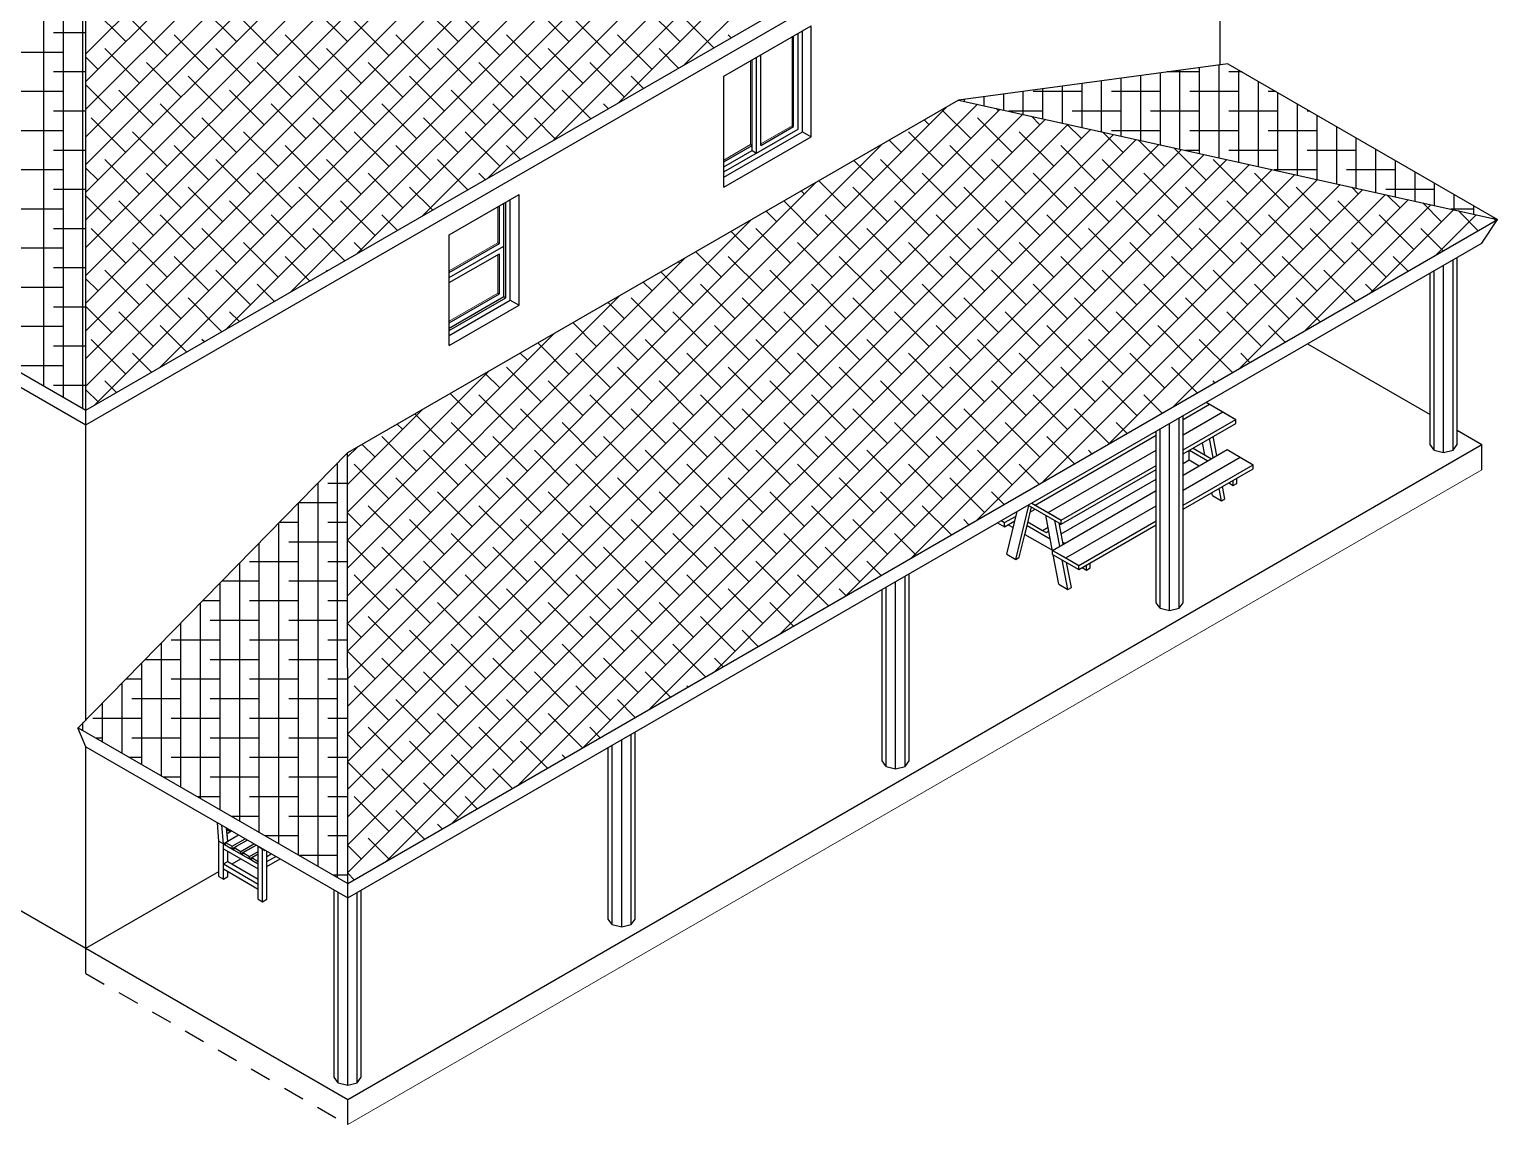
# Model space of a CAD drawing. Header units: millimetres. Extents: x 2491 to 2548.8, y 1338.3 to 1412.1.
# Drawn here: x 2539.7 to 2548.35, y 1349.72 to 1356.18 of the extents above; entities that cross this region are included whole.
import ezdxf

# ---------------------------------------------------------------- set-up
doc = ezdxf.new("R2010")
doc.units = ezdxf.units.MM
doc.linetypes.add('HIDDEN2', pattern=[0.1875, 0.125, -0.0625])
for name, color, linetype, lineweight in [('ARREDI attrezzature - furniture', 175, 'Continuous', 9), ('PROIEZIONI - projections', 145, 'Continuous', 13), ('PROIEZIONI finissime - fine lines', 251, 'Continuous', 9)]:
    doc.layers.add(name, color=color, linetype=linetype, lineweight=lineweight)
doc.layers.add('COPERTURA - roof', color=25, linetype='Continuous')

msp = doc.modelspace()

# ---------------------------------------------------------------- linework, layer by layer
at = {"layer": 'ARREDI attrezzature - furniture', "linetype": 'Continuous', "lineweight": -3}
for p, q in [((2546.4955, 1353.8764), (2546.6518, 1353.9666)), ((2546.4955, 1353.7874), (2546.7289, 1353.9221)), ((2546.6313, 1353.9785), (2546.806, 1353.8776)), ((2546.6518, 1353.9666), (2546.7289, 1353.9221)), ((2546.7289, 1353.9221), (2546.806, 1353.8776)), ((2546.4955, 1353.6983), (2546.806, 1353.8776)), ((2546.4955, 1353.6746), (2546.806, 1353.8539)), ((2546.806, 1353.8539), (2546.806, 1353.8776)), ((2545.6237, 1353.3731), (2546.3363, 1353.7845)), ((2546.6729, 1353.6524), (2546.6516, 1353.7647)), ((2546.6935, 1353.6642), (2546.6721, 1353.7766)), ((2545.7008, 1353.3285), (2546.3363, 1353.6955)), ((2546.4955, 1353.5499), (2546.7546, 1353.6995)), ((2546.4955, 1353.4609), (2546.8317, 1353.655)), ((2546.531, 1353.6387), (2546.531, 1353.6951)), ((2546.5336, 1353.6966), (2546.6415, 1353.6342)), ((2546.5541, 1353.7084), (2546.6621, 1353.6461)), ((2546.6226, 1353.6689), (2546.609, 1353.7401)), ((2546.7546, 1353.6995), (2546.8317, 1353.655)), ((2546.7546, 1353.6995), (2546.9088, 1353.6105)), ((2545.7779, 1353.284), (2546.3363, 1353.6064)), ((2545.7779, 1353.2603), (2546.3363, 1353.5827)), ((2546.4955, 1353.6182), (2546.531, 1353.6387)), ((2546.4955, 1353.3719), (2546.9088, 1353.6105)), ((2546.4955, 1353.3481), (2546.9088, 1353.5868)), ((2546.531, 1353.6387), (2546.5901, 1353.6046)), ((2546.9088, 1353.5868), (2546.9088, 1353.6105)), ((2545.777, 1353.2034), (2546.3363, 1353.5263)), ((2546.7417, 1353.4102), (2546.728, 1353.4824)), ((2546.7649, 1353.5037), (2546.7906, 1353.4888)), ((2546.7906, 1353.4888), (2546.7906, 1353.5185)), ((2546.7906, 1353.4888), (2546.8111, 1353.5007)), ((2546.8111, 1353.5007), (2546.8111, 1353.5304)), ((2545.7265, 1353.106), (2546.3363, 1353.458)), ((2546.6682, 1353.4289), (2546.665, 1353.446)), ((2546.6682, 1353.4289), (2546.7212, 1353.3983)), ((2546.7212, 1353.3983), (2546.7075, 1353.4705)), ((2546.7212, 1353.3983), (2546.7417, 1353.4102)), ((2545.4566, 1353.0837), (2545.5179, 1353.3356)), ((2545.5096, 1353.0531), (2545.5869, 1353.3706)), ((2545.5758, 1353.2523), (2545.6024, 1353.3616)), ((2545.5827, 1353.373), (2545.7779, 1353.2603)), ((2545.5954, 1353.333), (2545.6237, 1353.3493)), ((2545.6021, 1353.3606), (2545.6031, 1353.3612)), ((2545.6033, 1353.3848), (2545.6237, 1353.3731)), ((2545.6051, 1353.3838), (2545.7779, 1353.284)), ((2545.6237, 1353.3731), (2545.7008, 1353.3285)), ((2545.7265, 1353.1011), (2545.6862, 1353.3132)), ((2545.7008, 1353.3285), (2545.7779, 1353.284)), ((2545.8036, 1353.0614), (2546.3363, 1353.369)), ((2545.4028, 1353.2691), (2545.4438, 1353.2454)), ((2545.4234, 1353.281), (2545.4438, 1353.2692)), ((2545.4438, 1353.2692), (2545.5113, 1353.3082)), ((2545.4438, 1353.2454), (2545.5045, 1353.2805)), ((2545.4438, 1353.2454), (2545.4438, 1353.2692)), ((2545.4643, 1353.2573), (2545.4946, 1353.2398)), ((2545.5631, 1353.2003), (2545.5758, 1353.2523)), ((2545.5758, 1353.2523), (2545.7128, 1353.1732)), ((2545.5808, 1353.2731), (2545.6674, 1353.2232)), ((2545.6674, 1353.2232), (2545.6997, 1353.2419)), ((2545.6674, 1353.2232), (2545.6879, 1353.2113)), ((2545.7682, 1353.13), (2545.7392, 1353.2826)), ((2545.7887, 1353.1419), (2545.7648, 1353.2678)), ((2545.7669, 1353.2569), (2545.7753, 1353.2618)), ((2545.7779, 1353.2603), (2545.7779, 1353.284)), ((2545.8807, 1353.0169), (2546.3363, 1353.28)), ((2545.8807, 1352.9932), (2546.3363, 1353.2562)), ((2545.5302, 1353.065), (2545.5631, 1353.2003)), ((2545.5631, 1353.2003), (2545.7255, 1353.1066)), ((2545.6879, 1353.2113), (2545.7038, 1353.2205)), ((2545.7863, 1353.1545), (2545.7985, 1353.1475)), ((2545.4566, 1353.0837), (2545.5096, 1353.0531)), ((2545.5096, 1353.0531), (2545.5302, 1353.065)), ((2545.7265, 1353.0822), (2545.7265, 1353.106)), ((2545.7265, 1353.106), (2545.8807, 1353.0169)), ((2545.7265, 1353.106), (2545.8036, 1353.0614)), ((2545.7265, 1353.0822), (2545.8807, 1352.9932)), ((2545.7635, 1352.9065), (2545.7305, 1353.0799)), ((2545.8165, 1352.8759), (2545.7835, 1353.0493)), ((2545.8036, 1353.0614), (2545.8807, 1353.0169)), ((2545.837, 1352.8878), (2545.8091, 1353.0345)), ((2545.8807, 1352.9932), (2545.8807, 1353.0169)), ((2545.9013, 1353.005), (2545.927, 1352.9902)), ((2545.927, 1352.9902), (2545.927, 1353.0199)), ((2545.927, 1352.9902), (2545.9475, 1353.0021)), ((2545.9475, 1353.0021), (2545.9475, 1353.0318)), ((2545.7635, 1352.9065), (2545.8165, 1352.8759)), ((2545.8165, 1352.8759), (2545.837, 1352.8878)), ((2540.8153, 1351.3921), (2540.8063, 1351.501)), ((2540.841, 1351.3772), (2540.832, 1351.4861)), ((2540.841, 1351.3772), (2540.832, 1351.4861)), ((2540.8538, 1351.3847), (2540.9308, 1351.4291)), ((2540.8667, 1351.3921), (2540.8603, 1351.4698)), ((2540.8667, 1351.3921), (2540.8603, 1351.4698)), ((2540.8617, 1351.453), (2540.8686, 1351.457)), ((2540.8628, 1351.4388), (2540.8884, 1351.4536)), ((2540.8667, 1351.3921), (2540.8628, 1351.4388)), ((2540.8667, 1351.3921), (2540.9308, 1351.4291)), ((2540.8686, 1351.457), (2540.8679, 1351.4654)), ((2540.8686, 1351.457), (2540.8755, 1351.461)), ((2540.8686, 1351.457), (2540.8815, 1351.4496)), ((2540.8815, 1351.4496), (2540.8808, 1351.458)), ((2540.8815, 1351.4496), (2540.8884, 1351.4536)), ((2540.8924, 1351.3624), (2540.9694, 1351.4068)), ((2540.8153, 1351.1843), (2540.8153, 1351.3921)), ((2540.8153, 1351.3921), (2540.841, 1351.3772)), ((2540.841, 1351.3772), (2540.8667, 1351.3921)), ((2540.841, 1351.2585), (2540.841, 1351.3772)), ((2540.841, 1351.3772), (2540.9053, 1351.3401)), ((2540.841, 1351.3476), (2541.0466, 1351.2288)), ((2540.8538, 1351.3698), (2540.8538, 1351.3847)), ((2540.8538, 1351.3847), (2540.8924, 1351.3624)), ((2540.8538, 1351.3698), (2540.8924, 1351.3476)), ((2540.8667, 1351.2734), (2540.8667, 1351.3327)), ((2540.8924, 1351.3476), (2540.8924, 1351.3624)), ((2540.8924, 1351.3476), (2540.9181, 1351.3624)), ((2540.9053, 1351.355), (2540.9822, 1351.3994)), ((2540.9053, 1351.3401), (2540.9053, 1351.355)), ((2540.9053, 1351.355), (2540.9438, 1351.3327)), ((2540.9053, 1351.3401), (2540.9438, 1351.3179)), ((2540.9053, 1351.3401), (2540.9567, 1351.3105)), ((2540.9181, 1351.3624), (2540.9822, 1351.3994)), ((2540.9438, 1351.3327), (2541.0208, 1351.3771)), ((2540.9438, 1351.3179), (2541.0336, 1351.3697)), ((2540.9438, 1351.3179), (2540.9438, 1351.3327)), ((2540.9567, 1351.3253), (2541.0336, 1351.3697)), ((2540.9567, 1351.3105), (2540.9567, 1351.3253)), ((2540.9567, 1351.3253), (2540.9952, 1351.303)), ((2540.9952, 1351.303), (2541.0466, 1351.3327)), ((2541.0466, 1351.2734), (2541.0466, 1351.3622)), ((2541.0492, 1351.3607), (2541.0852, 1351.3375)), ((2541.0492, 1351.3607), (2541.0723, 1351.3458)), ((2541.0723, 1351.0359), (2541.0723, 1351.3458)), ((2541.0723, 1351.3458), (2541.0852, 1351.3375)), ((2541.0852, 1351.3375), (2541.0852, 1351.34)), ((2541.0852, 1351.3375), (2541.0873, 1351.3387)), ((2541.098, 1351.2734), (2541.098, 1351.3325)), ((2540.841, 1351.2585), (2540.8667, 1351.2734)), ((2540.841, 1351.1695), (2540.841, 1351.2585)), ((2540.841, 1351.2585), (2541.0466, 1351.1398)), ((2540.8667, 1351.2734), (2541.0466, 1351.1695)), ((2540.8924, 1351.2585), (2540.9438, 1351.2882)), ((2540.9567, 1351.3105), (2540.9952, 1351.2882)), ((2540.9567, 1351.3105), (2541.0081, 1351.2808)), ((2540.9952, 1351.2882), (2541.0466, 1351.3179)), ((2540.9952, 1351.2882), (2540.9952, 1351.303)), ((2541.0081, 1351.2956), (2541.0466, 1351.3179)), ((2541.0081, 1351.2808), (2541.0081, 1351.2956)), ((2541.0081, 1351.2956), (2541.0466, 1351.2734)), ((2541.0081, 1351.2808), (2541.0466, 1351.2585)), ((2541.0466, 1351.2585), (2541.0466, 1351.2734)), ((2541.0466, 1351.2288), (2541.0466, 1351.2585)), ((2541.098, 1351.303), (2541.1236, 1351.3178)), ((2541.098, 1351.2734), (2541.1493, 1351.3029)), ((2541.098, 1351.2437), (2541.175, 1351.2881)), ((2541.098, 1351.0508), (2541.098, 1351.2734)), ((2540.8153, 1351.1843), (2540.841, 1351.1695)), ((2540.841, 1351.2288), (2541.0466, 1351.1101)), ((2540.841, 1351.1695), (2540.8667, 1351.1843)), ((2540.8667, 1351.1843), (2540.8667, 1351.214)), ((2541.0466, 1351.1398), (2541.0466, 1351.2288)), ((2541.0466, 1351.1101), (2541.0466, 1351.1398)), ((2541.0466, 1351.0508), (2541.0466, 1351.1101)), ((2541.0466, 1351.0508), (2541.0723, 1351.0359)), ((2541.0723, 1351.0359), (2541.098, 1351.0508))]:
    msp.add_line(p, q, dxfattribs=at)
at = {"layer": 'COPERTURA - roof'}
for p, q in [((2540.0314, 1356.0318), (2543.08, 1359.0805)), ((2540.0314, 1355.8686), (2543.2114, 1359.0487)), ((2540.0314, 1355.7054), (2543.3429, 1359.0169)), ((2540.0314, 1355.5422), (2543.4743, 1358.9851)), ((2540.0314, 1355.379), (2543.6057, 1358.9534)), ((2540.0314, 1355.2158), (2543.7371, 1358.9216)), ((2540.0314, 1355.0526), (2543.8686, 1358.8898)), ((2540.0314, 1354.8894), (2544, 1358.858)), ((2540.0314, 1354.7262), (2544.1314, 1358.8262)), ((2540.0314, 1354.5629), (2544.2628, 1358.7944)), ((2540.0314, 1354.3997), (2544.3943, 1358.7626)), ((2540.0314, 1354.2365), (2544.5257, 1358.7309)), ((2540.0314, 1354.0733), (2544.6571, 1358.6991)), ((2540.0808, 1353.9595), (2544.7885, 1358.6673)), ((2540.4669, 1354.1824), (2544.92, 1358.6355)), ((2540.8531, 1354.4054), (2545.0514, 1358.6037)), ((2541.2392, 1354.6283), (2545.1828, 1358.5719)), ((2541.6254, 1354.8513), (2545.3142, 1358.5401)), ((2542.0116, 1355.0742), (2545.4457, 1358.5083)), ((2542.3977, 1355.2972), (2545.5771, 1358.4766)), ((2542.7839, 1355.5201), (2545.7085, 1358.4448)), ((2543.17, 1355.7431), (2545.8399, 1358.413)), ((2543.5562, 1355.966), (2545.9714, 1358.3812)), ((2539.8987, 1354.0076), (2539.8987, 1357.8153)), ((2540.0141, 1353.9409), (2540.0141, 1357.8409)), ((2539.7833, 1354.0742), (2539.7833, 1357.7898)), ((2540.2658, 1356.1031), (2540.0618, 1356.3071)), ((2540.9187, 1356.1031), (2540.7147, 1356.3071)), ((2541.5715, 1356.1031), (2541.3675, 1356.3071)), ((2542.2244, 1356.1031), (2542.0204, 1356.3071)), ((2542.8772, 1356.1031), (2542.6732, 1356.3071)), ((2543.5301, 1356.1031), (2543.326, 1356.3071)), ((2540.5106, 1356.0215), (2540.3066, 1356.2255)), ((2541.1635, 1356.0215), (2540.9595, 1356.2255)), ((2541.8163, 1356.0215), (2541.6123, 1356.2255)), ((2542.4692, 1356.0215), (2542.2652, 1356.2255)), ((2543.122, 1356.0215), (2542.918, 1356.2255)), ((2543.73, 1356.0664), (2543.5709, 1356.2255)), ((2540.0314, 1356.1551), (2539.841, 1356.1551)), ((2540.7555, 1355.9399), (2540.5515, 1356.1439)), ((2541.4083, 1355.9399), (2541.2043, 1356.1439)), ((2542.0612, 1355.9399), (2541.8571, 1356.1439)), ((2542.714, 1355.9399), (2542.51, 1356.1439)), ((2543.3668, 1355.9399), (2543.1628, 1356.1439)), ((2543.8335, 1356.1261), (2543.8157, 1356.1439)), ((2539.8987, 1356.0397), (2539.6102, 1356.0397)), ((2540.1026, 1355.9399), (2540.0314, 1356.0111)), ((2540.3474, 1355.8583), (2540.1434, 1356.0623)), ((2541.0003, 1355.8583), (2540.7963, 1356.0623)), ((2541.6531, 1355.8583), (2541.4491, 1356.0623)), ((2542.306, 1355.8583), (2542.102, 1356.0623)), ((2542.9588, 1355.8583), (2542.7548, 1356.0623)), ((2543.5231, 1355.9469), (2543.4077, 1356.0623)), ((2540.0314, 1355.9243), (2539.841, 1355.9243)), ((2540.5923, 1355.7767), (2540.3882, 1355.9807)), ((2541.2451, 1355.7767), (2541.0411, 1355.9807)), ((2541.8979, 1355.7767), (2541.6939, 1355.9807)), ((2542.5508, 1355.7767), (2542.3468, 1355.9807)), ((2543.2036, 1355.7767), (2542.9996, 1355.9807)), ((2546.3615, 1355.4955), (2546.3615, 1355.9189)), ((2546.5923, 1355.9243), (2546.4014, 1355.9243)), ((2546.4769, 1355.47), (2546.4769, 1355.9344)), ((2546.5923, 1355.4444), (2546.5923, 1355.9499)), ((2546.7077, 1355.4188), (2546.7077, 1355.9654)), ((2546.8432, 1355.9243), (2546.7655, 1355.9243)), ((2546.8232, 1355.3932), (2546.8232, 1355.9358)), ((2540.1842, 1355.6951), (2540.0314, 1355.8479)), ((2540.429, 1355.6135), (2540.225, 1355.8175)), ((2540.8371, 1355.6951), (2540.6331, 1355.8991)), ((2541.0819, 1355.6135), (2540.8779, 1355.8175)), ((2541.4899, 1355.6951), (2541.2859, 1355.8991)), ((2541.7347, 1355.6135), (2541.5307, 1355.8175)), ((2542.1428, 1355.6951), (2541.9387, 1355.8991)), ((2542.3876, 1355.6135), (2542.1836, 1355.8175)), ((2542.7956, 1355.6951), (2542.5916, 1355.8991)), ((2543.0057, 1355.6482), (2542.8364, 1355.8175)), ((2543.3161, 1355.8274), (2543.2444, 1355.8991)), ((2545.6691, 1355.649), (2545.6691, 1355.8258)), ((2545.7845, 1355.6234), (2545.7845, 1355.8413)), ((2545.8999, 1355.5979), (2545.8999, 1355.8568)), ((2546.0153, 1355.5723), (2546.0153, 1355.8723)), ((2546.1307, 1355.5467), (2546.1307, 1355.8879)), ((2546.2461, 1355.5211), (2546.2461, 1355.9034)), ((2546.9386, 1355.3677), (2546.9386, 1355.8692)), ((2539.8987, 1355.8088), (2539.6102, 1355.8088)), ((2540.6739, 1355.5319), (2540.4698, 1355.7359)), ((2541.3267, 1355.5319), (2541.1227, 1355.7359)), ((2541.5735, 1352.0248), (2545.2832, 1355.7345)), ((2541.9796, 1355.5319), (2541.7755, 1355.7359)), ((2542.6324, 1355.5319), (2542.4284, 1355.7359)), ((2543.1092, 1355.7079), (2543.0812, 1355.7359)), ((2545.2074, 1355.7513), (2545.2074, 1355.7637)), ((2545.3229, 1355.7257), (2545.3229, 1355.7792)), ((2545.4383, 1355.7002), (2545.4383, 1355.7948)), ((2545.5537, 1355.6746), (2545.5537, 1355.8103)), ((2545.8999, 1355.8088), (2545.6114, 1355.8088)), ((2546.3615, 1355.8088), (2546.073, 1355.8088)), ((2546.8232, 1355.8088), (2546.5346, 1355.8088)), ((2547.0431, 1355.8088), (2546.9963, 1355.8088)), ((2547.054, 1355.3421), (2547.054, 1355.8025)), ((2547.1694, 1355.3165), (2547.1694, 1355.7359)), ((2540.0314, 1355.6934), (2539.841, 1355.6934)), ((2540.2658, 1355.4503), (2540.0618, 1355.6543)), ((2540.9187, 1355.4503), (2540.7147, 1355.6543)), ((2541.5715, 1355.4503), (2541.3675, 1355.6543)), ((2541.5735, 1352.188), (2545.1062, 1355.7207)), ((2541.5735, 1351.8616), (2545.4168, 1355.7049)), ((2541.5735, 1351.6984), (2545.5504, 1355.6753)), ((2541.5735, 1351.5352), (2545.684, 1355.6457)), ((2542.2244, 1355.4503), (2542.0204, 1355.6543)), ((2542.7988, 1355.5287), (2542.6732, 1355.6543)), ((2545.2438, 1355.5319), (2545.0737, 1355.7019)), ((2545.4886, 1355.4503), (2545.2846, 1355.6543)), ((2545.407, 1355.6951), (2545.3916, 1355.7105)), ((2545.6691, 1355.6934), (2545.4686, 1355.6934)), ((2545.6518, 1355.6135), (2545.6012, 1355.664)), ((2546.1307, 1355.6934), (2545.8422, 1355.6934)), ((2546.5923, 1355.6934), (2546.3038, 1355.6934)), ((2547.054, 1355.6934), (2546.7655, 1355.6934)), ((2547.2429, 1355.6934), (2547.2271, 1355.6934)), ((2547.2848, 1355.2909), (2547.2848, 1355.6693)), ((2539.8987, 1355.578), (2539.6102, 1355.578)), ((2540.5106, 1355.3687), (2540.3066, 1355.5727)), ((2541.1635, 1355.3687), (2540.9595, 1355.5727)), ((2541.5735, 1351.372), (2545.8176, 1355.6161)), ((2541.5735, 1351.2088), (2545.9512, 1355.5865)), ((2541.8163, 1355.3687), (2541.6123, 1355.5727)), ((2542.4692, 1355.3687), (2542.2652, 1355.5727)), ((2545.0806, 1355.3687), (2544.8766, 1355.5727)), ((2544.999, 1355.6135), (2544.9702, 1355.6422)), ((2545.7334, 1355.3687), (2545.5294, 1355.5727)), ((2545.8966, 1355.5319), (2545.8109, 1355.6176)), ((2546.1414, 1355.4503), (2546.0206, 1355.5711)), ((2546.3615, 1355.578), (2546.073, 1355.578)), ((2546.8232, 1355.578), (2546.5346, 1355.578)), ((2547.2848, 1355.578), (2546.9963, 1355.578)), ((2547.4002, 1355.2654), (2547.4002, 1355.6027)), ((2540.7555, 1355.287), (2540.5515, 1355.4911)), ((2541.4083, 1355.287), (2541.2043, 1355.4911)), ((2541.5735, 1352.3512), (2544.7201, 1355.4978)), ((2541.805, 1351.277), (2546.0848, 1355.5569)), ((2542.0612, 1355.287), (2541.8571, 1355.4911)), ((2542.1912, 1351.5), (2546.2184, 1355.5273)), ((2542.5918, 1355.4092), (2542.51, 1355.4911)), ((2542.5774, 1351.723), (2546.352, 1355.4976)), ((2544.8358, 1355.4503), (2544.7633, 1355.5227)), ((2545.3254, 1355.287), (2545.1214, 1355.4911)), ((2545.9782, 1355.287), (2545.7742, 1355.4911)), ((2546.3863, 1355.3687), (2546.2303, 1355.5246)), ((2546.6311, 1355.287), (2546.44, 1355.4782)), ((2547.5156, 1355.2398), (2547.5156, 1355.536)), ((2540.0314, 1355.4626), (2539.841, 1355.4626)), ((2540.3474, 1355.2054), (2540.1434, 1355.4095)), ((2541.0003, 1355.2054), (2540.7963, 1355.4095)), ((2541.6531, 1355.2054), (2541.4491, 1355.4095)), ((2542.2814, 1355.23), (2542.102, 1355.4095)), ((2542.9636, 1351.946), (2546.4856, 1355.468)), ((2543.3499, 1352.1691), (2546.6193, 1355.4384)), ((2543.7361, 1352.3921), (2546.7529, 1355.4088)), ((2544.6725, 1355.287), (2544.5563, 1355.4033)), ((2544.9174, 1355.2054), (2544.7133, 1355.4095)), ((2545.5702, 1355.2054), (2545.3662, 1355.4095)), ((2546.223, 1355.2054), (2546.019, 1355.4095)), ((2546.5923, 1355.4626), (2546.5101, 1355.4626)), ((2546.8759, 1355.2054), (2546.6719, 1355.4095)), ((2547.054, 1355.4626), (2546.7655, 1355.4626)), ((2547.5156, 1355.4626), (2547.2271, 1355.4626)), ((2547.631, 1355.2142), (2547.631, 1355.4694)), ((2547.7464, 1355.1886), (2547.7464, 1355.4028)), ((2539.8987, 1355.3472), (2539.6102, 1355.3472)), ((2540.1026, 1355.287), (2540.0314, 1355.3583)), ((2540.5923, 1355.1238), (2540.3882, 1355.3278)), ((2541.2451, 1355.1238), (2541.0411, 1355.3278)), ((2541.8979, 1355.1238), (2541.6939, 1355.3278)), ((2542.3849, 1355.2898), (2542.3468, 1355.3278)), ((2544.1223, 1352.6151), (2546.8865, 1355.3792)), ((2544.5085, 1352.8381), (2547.0201, 1355.3496)), ((2544.8948, 1353.0611), (2547.1537, 1355.32)), ((2545.1622, 1355.1238), (2544.9582, 1355.3278)), ((2545.815, 1355.1238), (2545.611, 1355.3278)), ((2546.4679, 1355.1238), (2546.2639, 1355.3278)), ((2547.1207, 1355.1238), (2546.9167, 1355.3278)), ((2547.2848, 1355.3472), (2547.0309, 1355.3472)), ((2547.7464, 1355.3472), (2547.4579, 1355.3472)), ((2547.8618, 1355.1631), (2547.8618, 1355.3361)), ((2540.0314, 1355.2318), (2539.841, 1355.2318)), ((2540.8371, 1355.0422), (2540.6331, 1355.2462)), ((2541.4899, 1355.0422), (2541.2859, 1355.2462)), ((2541.5735, 1352.5144), (2544.3339, 1355.2749)), ((2542.0744, 1355.1105), (2541.9387, 1355.2462)), ((2544.2645, 1355.2054), (2544.2459, 1355.224)), ((2544.5093, 1355.1238), (2544.3494, 1355.2838)), ((2544.7541, 1355.0422), (2544.5501, 1355.2462)), ((2545.407, 1355.0422), (2545.203, 1355.2462)), ((2545.281, 1353.2841), (2547.2873, 1355.2904)), ((2545.6672, 1353.5071), (2547.4209, 1355.2608)), ((2546.0598, 1355.0422), (2545.8558, 1355.2462)), ((2546.0534, 1353.7301), (2547.5545, 1355.2312)), ((2546.7127, 1355.0422), (2546.5087, 1355.2462)), ((2547.3655, 1355.0422), (2547.1615, 1355.2462)), ((2547.2839, 1355.287), (2547.2787, 1355.2923)), ((2547.5287, 1355.2054), (2547.4884, 1355.2458)), ((2547.9772, 1355.2318), (2547.6887, 1355.2318)), ((2547.9772, 1355.1375), (2547.9772, 1355.2695)), ((2540.1842, 1355.0422), (2540.0314, 1355.1951)), ((2540.429, 1354.9606), (2540.225, 1355.1646)), ((2541.0819, 1354.9606), (2540.8779, 1355.1646)), ((2541.7347, 1354.9606), (2541.5307, 1355.1646)), ((2544.3461, 1354.9606), (2544.1424, 1355.1643)), ((2544.999, 1354.9606), (2544.7949, 1355.1646)), ((2545.6518, 1354.9606), (2545.4478, 1355.1646)), ((2546.3047, 1354.9606), (2546.1006, 1355.1646)), ((2546.4397, 1353.9531), (2547.6881, 1355.2016)), ((2546.9575, 1354.9606), (2546.7535, 1355.1646)), ((2546.8259, 1354.1762), (2547.8217, 1355.172)), ((2547.2121, 1354.3992), (2547.9553, 1355.1423)), ((2547.6103, 1354.9606), (2547.4063, 1355.1646)), ((2547.7736, 1355.1238), (2547.698, 1355.1994)), ((2548.0184, 1355.0422), (2547.9077, 1355.1529)), ((2548.0926, 1355.1119), (2548.0926, 1355.2029)), ((2548.208, 1355.0863), (2548.208, 1355.1362)), ((2539.8987, 1355.1164), (2539.6102, 1355.1164)), ((2540.6739, 1354.879), (2540.4698, 1355.083)), ((2541.3267, 1354.879), (2541.1227, 1355.083)), ((2541.5735, 1352.6776), (2543.9478, 1355.0519)), ((2541.8675, 1354.9911), (2541.7755, 1355.083)), ((2544.1013, 1355.0422), (2544.039, 1355.1046)), ((2544.5909, 1354.879), (2544.3869, 1355.083)), ((2545.2438, 1354.879), (2545.0398, 1355.083)), ((2545.8966, 1354.879), (2545.6926, 1355.083)), ((2546.5495, 1354.879), (2546.3455, 1355.083)), ((2547.2023, 1354.879), (2546.9983, 1355.083)), ((2547.5983, 1354.6222), (2548.0889, 1355.1127)), ((2547.8552, 1354.879), (2547.6511, 1355.083)), ((2547.9845, 1354.8452), (2548.2225, 1355.0831)), ((2548.208, 1355.1164), (2548.0724, 1355.1164)), ((2548.2344, 1354.9894), (2548.1174, 1355.1064)), ((2548.3235, 1355.0608), (2548.3235, 1355.0696)), ((2548.3378, 1355.0492), (2548.3271, 1355.06)), ((2540.0314, 1355.001), (2539.841, 1355.001)), ((2540.2658, 1354.7974), (2540.0618, 1355.0014)), ((2540.9187, 1354.7974), (2540.7147, 1355.0014)), ((2541.5571, 1354.8118), (2541.3675, 1355.0014)), ((2543.9381, 1354.879), (2543.832, 1354.9851)), ((2544.1829, 1354.7974), (2543.9789, 1355.0014)), ((2544.8358, 1354.7974), (2544.6317, 1355.0014)), ((2545.4886, 1354.7974), (2545.2846, 1355.0014)), ((2546.1414, 1354.7974), (2545.9374, 1355.0014)), ((2546.7943, 1354.7974), (2546.5903, 1355.0014)), ((2547.4471, 1354.7974), (2547.2431, 1355.0014)), ((2548.0274, 1354.87), (2547.896, 1355.0014)), ((2539.8987, 1354.8856), (2539.6102, 1354.8856)), ((2540.5106, 1354.7158), (2540.3066, 1354.9198)), ((2541.1635, 1354.7158), (2540.9595, 1354.9198)), ((2541.6606, 1354.8716), (2541.6123, 1354.9198)), ((2544.4277, 1354.7158), (2544.2237, 1354.9198)), ((2545.0806, 1354.7158), (2544.8766, 1354.9198)), ((2545.7334, 1354.7158), (2545.5294, 1354.9198)), ((2546.3863, 1354.7158), (2546.1822, 1354.9198)), ((2547.0391, 1354.7158), (2546.8351, 1354.9198)), ((2547.692, 1354.7158), (2547.4879, 1354.9198)), ((2540.7555, 1354.6342), (2540.5515, 1354.8382)), ((2541.3501, 1354.6924), (2541.2043, 1354.8382)), ((2541.5735, 1352.8408), (2543.5617, 1354.829)), ((2543.5301, 1354.7974), (2543.5216, 1354.8059)), ((2543.7749, 1354.7158), (2543.6251, 1354.8656)), ((2544.0197, 1354.6342), (2543.8157, 1354.8382)), ((2544.6725, 1354.6342), (2544.4685, 1354.8382)), ((2545.3254, 1354.6342), (2545.1214, 1354.8382)), ((2545.9782, 1354.6342), (2545.7742, 1354.8382)), ((2546.6311, 1354.6342), (2546.4271, 1354.8382)), ((2547.2839, 1354.6342), (2547.0799, 1354.8382)), ((2547.8205, 1354.7505), (2547.7328, 1354.8382)), ((2540.0314, 1354.7702), (2539.841, 1354.7702)), ((2540.1026, 1354.6342), (2540.0314, 1354.7055)), ((2540.3474, 1354.5526), (2540.1434, 1354.7566)), ((2541.0003, 1354.5526), (2540.7963, 1354.7566)), ((2541.4536, 1354.7521), (2541.4491, 1354.7566)), ((2543.6117, 1354.5526), (2543.4181, 1354.7461)), ((2544.2645, 1354.5526), (2544.0605, 1354.7566)), ((2544.9174, 1354.5526), (2544.7133, 1354.7566)), ((2545.5702, 1354.5526), (2545.3662, 1354.7566)), ((2546.223, 1354.5526), (2546.019, 1354.7566)), ((2546.8759, 1354.5526), (2546.6719, 1354.7566)), ((2547.5101, 1354.5712), (2547.3247, 1354.7566)), ((2539.8987, 1354.6548), (2539.6102, 1354.6548)), ((2540.5923, 1354.471), (2540.3882, 1354.675)), ((2541.1432, 1354.5729), (2541.0411, 1354.675)), ((2543.3668, 1354.6342), (2543.3146, 1354.6864)), ((2543.8565, 1354.471), (2543.6525, 1354.675)), ((2544.5093, 1354.471), (2544.3053, 1354.675)), ((2545.1622, 1354.471), (2544.9582, 1354.675)), ((2545.815, 1354.471), (2545.611, 1354.675)), ((2546.4679, 1354.471), (2546.2639, 1354.675)), ((2547.1207, 1354.471), (2546.9167, 1354.675)), ((2547.6136, 1354.631), (2547.5695, 1354.675)), ((2540.0314, 1354.5394), (2539.841, 1354.5394)), ((2540.1842, 1354.3894), (2540.0314, 1354.5422)), ((2540.8328, 1354.3937), (2540.6331, 1354.5934)), ((2541.5735, 1353.004), (2543.1755, 1354.6061)), ((2543.2036, 1354.471), (2543.1077, 1354.5669)), ((2543.4485, 1354.3894), (2543.2444, 1354.5934)), ((2544.1013, 1354.3894), (2543.8973, 1354.5934)), ((2544.7541, 1354.3894), (2544.5501, 1354.5934)), ((2545.407, 1354.3894), (2545.203, 1354.5934)), ((2546.0598, 1354.3894), (2545.8558, 1354.5934)), ((2546.7127, 1354.3894), (2546.5087, 1354.5934)), ((2547.3032, 1354.4517), (2547.1615, 1354.5934)), ((2540.429, 1354.3078), (2540.225, 1354.5118)), ((2540.9363, 1354.4534), (2540.8779, 1354.5118)), ((2543.0404, 1354.3078), (2542.9008, 1354.4475)), ((2543.6933, 1354.3078), (2543.4893, 1354.5118)), ((2544.3461, 1354.3078), (2544.1421, 1354.5118)), ((2544.999, 1354.3078), (2544.7949, 1354.5118)), ((2545.6518, 1354.3078), (2545.4478, 1354.5118)), ((2546.3047, 1354.3078), (2546.1006, 1354.5118)), ((2546.9575, 1354.3078), (2546.7535, 1354.5118)), ((2547.4066, 1354.5115), (2547.4063, 1354.5118)), ((2539.8987, 1354.424), (2539.6102, 1354.424)), ((2540.2658, 1354.1446), (2540.0618, 1354.3486)), ((2540.6258, 1354.2742), (2540.4698, 1354.4302)), ((2540.7293, 1354.3339), (2540.7147, 1354.3486)), ((2541.5735, 1353.1672), (2542.7894, 1354.3831)), ((2543.2852, 1354.2262), (2543.0812, 1354.4302)), ((2543.5301, 1354.1446), (2543.326, 1354.3486)), ((2543.9381, 1354.2262), (2543.7341, 1354.4302)), ((2544.1829, 1354.1446), (2543.9789, 1354.3486)), ((2544.5909, 1354.2262), (2544.3869, 1354.4302)), ((2544.8358, 1354.1446), (2544.6317, 1354.3486)), ((2545.2438, 1354.2262), (2545.0398, 1354.4302)), ((2545.4886, 1354.1446), (2545.2846, 1354.3486)), ((2545.8966, 1354.2262), (2545.6926, 1354.4302)), ((2546.1414, 1354.1446), (2545.9374, 1354.3486)), ((2546.5495, 1354.2262), (2546.3455, 1354.4302)), ((2546.7858, 1354.153), (2546.5903, 1354.3486)), ((2547.0962, 1354.3323), (2546.9983, 1354.4302)), ((2540.0314, 1354.3085), (2539.841, 1354.3085)), ((2540.4189, 1354.1547), (2540.3066, 1354.267)), ((2542.6324, 1354.2262), (2542.5903, 1354.2682)), ((2542.8772, 1354.1446), (2542.6938, 1354.328)), ((2543.122, 1354.063), (2542.918, 1354.267)), ((2543.7749, 1354.063), (2543.5709, 1354.267)), ((2544.4277, 1354.063), (2544.2237, 1354.267)), ((2545.0806, 1354.063), (2544.8766, 1354.267)), ((2545.7334, 1354.063), (2545.5294, 1354.267)), ((2546.3863, 1354.063), (2546.1822, 1354.267)), ((2546.8893, 1354.2128), (2546.8351, 1354.267)), ((2539.8987, 1354.1931), (2539.6102, 1354.1931)), ((2542.714, 1353.9814), (2542.51, 1354.1854)), ((2543.3668, 1353.9814), (2543.1628, 1354.1854)), ((2544.0197, 1353.9814), (2543.8157, 1354.1854)), ((2544.6725, 1353.9814), (2544.4685, 1354.1854)), ((2545.3254, 1353.9814), (2545.1214, 1354.1854)), ((2545.9782, 1353.9814), (2545.7742, 1354.1854)), ((2546.5789, 1354.0335), (2546.4271, 1354.1854)), ((2540.212, 1354.0352), (2540.1434, 1354.1038)), ((2541.5734, 1353.3304), (2542.4032, 1354.1602)), ((2542.4692, 1354.063), (2542.3834, 1354.1488)), ((2542.9588, 1353.8997), (2542.7548, 1354.1038)), ((2543.6117, 1353.8997), (2543.4077, 1354.1038)), ((2544.2645, 1353.8997), (2544.0605, 1354.1038)), ((2544.9174, 1353.8997), (2544.7133, 1354.1038)), ((2545.5702, 1353.8997), (2545.3662, 1354.1038)), ((2546.223, 1353.8997), (2546.019, 1354.1038)), ((2546.6824, 1354.0933), (2546.6719, 1354.1038)), ((2540.0314, 1354.0777), (2539.841, 1354.0777)), ((2540.1026, 1353.9814), (2540.0314, 1354.0526)), ((2542.306, 1353.8997), (2542.1764, 1354.0293)), ((2542.5508, 1353.8181), (2542.3468, 1354.0222)), ((2543.2036, 1353.8181), (2542.9996, 1354.0222)), ((2543.8565, 1353.8181), (2543.6525, 1354.0222)), ((2544.5093, 1353.8181), (2544.3053, 1354.0222)), ((2545.1622, 1353.8181), (2544.9582, 1354.0222)), ((2545.815, 1353.8181), (2545.611, 1354.0222)), ((2546.372, 1353.9141), (2546.2639, 1354.0222)), ((2541.5734, 1353.4936), (2542.0171, 1353.9373)), ((2542.7956, 1353.7365), (2542.5916, 1353.9406)), ((2543.4485, 1353.7365), (2543.2444, 1353.9406)), ((2544.1013, 1353.7365), (2543.8973, 1353.9406)), ((2544.7541, 1353.7365), (2544.5501, 1353.9406)), ((2545.407, 1353.7365), (2545.203, 1353.9406)), ((2546.0598, 1353.7365), (2545.8558, 1353.9406)), ((2541.8979, 1353.8181), (2541.866, 1353.8501)), ((2542.1428, 1353.7365), (2541.9695, 1353.9098)), ((2542.3876, 1353.6549), (2542.1836, 1353.8589)), ((2543.0404, 1353.6549), (2542.8364, 1353.8589)), ((2543.6933, 1353.6549), (2543.4893, 1353.8589)), ((2544.3461, 1353.6549), (2544.1421, 1353.8589)), ((2544.999, 1353.6549), (2544.7949, 1353.8589)), ((2545.6518, 1353.6549), (2545.4478, 1353.8589)), ((2546.165, 1353.7946), (2546.1006, 1353.8589)), ((2541.9796, 1353.5733), (2541.7755, 1353.7773)), ((2542.6324, 1353.5733), (2542.4284, 1353.7773)), ((2543.2852, 1353.5733), (2543.0812, 1353.7773)), ((2543.9381, 1353.5733), (2543.7341, 1353.7773)), ((2544.5909, 1353.5733), (2544.3869, 1353.7773)), ((2545.2438, 1353.5733), (2545.0398, 1353.7773)), ((2545.8546, 1353.6153), (2545.6926, 1353.7773)), ((2541.5734, 1353.6568), (2541.631, 1353.7144)), ((2541.7347, 1353.6549), (2541.6591, 1353.7306)), ((2542.2244, 1353.4917), (2542.0204, 1353.6957)), ((2542.8772, 1353.4917), (2542.6732, 1353.6957)), ((2543.5301, 1353.4917), (2543.326, 1353.6957)), ((2544.1829, 1353.4917), (2543.9789, 1353.6957)), ((2544.8358, 1353.4917), (2544.6317, 1353.6957)), ((2545.4886, 1353.4917), (2545.2846, 1353.6957)), ((2545.9581, 1353.6751), (2545.9374, 1353.6957)), ((2541.5144, 1353.6161), (2541.5097, 1353.6161)), ((2541.5144, 1351.1775), (2541.5144, 1353.6209)), ((2541.8163, 1353.4101), (2541.6123, 1353.6141)), ((2542.4692, 1353.4101), (2542.2652, 1353.6141)), ((2543.122, 1353.4101), (2542.918, 1353.6141)), ((2543.7749, 1353.4101), (2543.5709, 1353.6141)), ((2544.4277, 1353.4101), (2544.2237, 1353.6141)), ((2545.0806, 1353.4101), (2544.8766, 1353.6141)), ((2545.6477, 1353.4958), (2545.5294, 1353.6141)), ((2541.399, 1351.2441), (2541.399, 1353.5031)), ((2541.5734, 1353.5007), (2541.4567, 1353.5007)), ((2542.0612, 1353.3285), (2541.8571, 1353.5325)), ((2542.714, 1353.3285), (2542.51, 1353.5325)), ((2543.3668, 1353.3285), (2543.1628, 1353.5325)), ((2544.0197, 1353.3285), (2543.8157, 1353.5325)), ((2544.6725, 1353.3285), (2544.4685, 1353.5325)), ((2545.3254, 1353.3285), (2545.1214, 1353.5325)), ((2542.306, 1353.2469), (2542.102, 1353.4509)), ((2542.9588, 1353.2469), (2542.7548, 1353.4509)), ((2543.6117, 1353.2469), (2543.4077, 1353.4509)), ((2544.2645, 1353.2469), (2544.0605, 1353.4509)), ((2544.9174, 1353.2469), (2544.7133, 1353.4509)), ((2545.4407, 1353.3764), (2545.3662, 1353.4509)), ((2541.5144, 1353.3853), (2541.2835, 1353.3853)), ((2541.2836, 1351.3108), (2541.2836, 1353.3853)), ((2541.6531, 1353.2469), (2541.5734, 1353.3266)), ((2541.8979, 1353.1653), (2541.6939, 1353.3693)), ((2542.5508, 1353.1653), (2542.3468, 1353.3693)), ((2543.2036, 1353.1653), (2542.9996, 1353.3693)), ((2543.8565, 1353.1653), (2543.6525, 1353.3693)), ((2544.5093, 1353.1653), (2544.3053, 1353.3693)), ((2545.1303, 1353.1971), (2544.9582, 1353.3693)), ((2541.1682, 1351.3774), (2541.1682, 1353.2675)), ((2541.2836, 1353.2699), (2541.1705, 1353.2699)), ((2541.5735, 1353.2699), (2541.4567, 1353.2699)), ((2542.1428, 1353.0837), (2541.9387, 1353.2877)), ((2542.7956, 1353.0837), (2542.5916, 1353.2877)), ((2543.4485, 1353.0837), (2543.2444, 1353.2877)), ((2544.1013, 1353.0837), (2543.8973, 1353.2877)), ((2544.7541, 1353.0837), (2544.5501, 1353.2877)), ((2545.2338, 1353.2569), (2545.203, 1353.2877)), ((2541.0528, 1351.444), (2541.0528, 1353.1498)), ((2541.5144, 1353.1545), (2541.2259, 1353.1545)), ((2541.7347, 1353.0021), (2541.5735, 1353.1634)), ((2542.3876, 1353.0021), (2542.1836, 1353.2061)), ((2543.0404, 1353.0021), (2542.8364, 1353.2061)), ((2543.6933, 1353.0021), (2543.4893, 1353.2061)), ((2544.3461, 1353.0021), (2544.1421, 1353.2061)), ((2544.9234, 1353.0776), (2544.7949, 1353.2061)), ((2541.9796, 1352.9205), (2541.7755, 1353.1245)), ((2542.6324, 1352.9205), (2542.4284, 1353.1245)), ((2543.2852, 1352.9205), (2543.0812, 1353.1245)), ((2543.9381, 1352.9205), (2543.7341, 1353.1245)), ((2544.5909, 1352.9205), (2544.3869, 1353.1245)), ((2540.9374, 1351.5107), (2540.9374, 1353.032)), ((2541.2836, 1353.0391), (2540.9951, 1353.0391)), ((2541.5735, 1353.0391), (2541.4567, 1353.0391)), ((2542.2244, 1352.8389), (2542.0204, 1353.0429)), ((2542.8772, 1352.8389), (2542.6732, 1353.0429)), ((2543.5301, 1352.8389), (2543.326, 1353.0429)), ((2544.1829, 1352.8389), (2543.9789, 1353.0429)), ((2544.7165, 1352.9582), (2544.6317, 1353.0429)), ((2540.8219, 1351.5773), (2540.8219, 1352.9142)), ((2541.0528, 1352.9236), (2540.8312, 1352.9236)), ((2541.5144, 1352.9236), (2541.2259, 1352.9236)), ((2541.8163, 1352.7573), (2541.6123, 1352.9613)), ((2542.0612, 1352.6757), (2541.8571, 1352.8797)), ((2542.4692, 1352.7573), (2542.2652, 1352.9613)), ((2542.714, 1352.6757), (2542.51, 1352.8797)), ((2543.122, 1352.7573), (2542.918, 1352.9613)), ((2543.3668, 1352.6757), (2543.1628, 1352.8797)), ((2543.7749, 1352.7573), (2543.5709, 1352.9613)), ((2544.0197, 1352.6757), (2543.8157, 1352.8797)), ((2544.4061, 1352.7789), (2544.2237, 1352.9613)), ((2544.5095, 1352.8387), (2544.4685, 1352.8797)), ((2540.7065, 1351.6439), (2540.7065, 1352.7964)), ((2540.8219, 1352.8082), (2540.7181, 1352.8082)), ((2541.2836, 1352.8082), (2540.9951, 1352.8082)), ((2541.5735, 1352.8082), (2541.4567, 1352.8082)), ((2542.306, 1352.5941), (2542.102, 1352.7981)), ((2542.9588, 1352.5941), (2542.7548, 1352.7981)), ((2543.6117, 1352.5941), (2543.4077, 1352.7981)), ((2544.1991, 1352.6594), (2544.0605, 1352.7981)), ((2541.8979, 1352.5125), (2541.6939, 1352.7165)), ((2542.5508, 1352.5125), (2542.3468, 1352.7165)), ((2543.2036, 1352.5125), (2542.9996, 1352.7165)), ((2543.8565, 1352.5125), (2543.6525, 1352.7165)), ((2540.5911, 1351.7105), (2540.5911, 1352.6786)), ((2541.0528, 1352.6928), (2540.7642, 1352.6928)), ((2541.5144, 1352.6928), (2541.2259, 1352.6928)), ((2541.6531, 1352.5941), (2541.5735, 1352.6737)), ((2542.1428, 1352.4308), (2541.9387, 1352.6349)), ((2542.7956, 1352.4308), (2542.5916, 1352.6349)), ((2543.4485, 1352.4308), (2543.2444, 1352.6349)), ((2543.9922, 1352.5399), (2543.8973, 1352.6349)), ((2540.4757, 1351.7772), (2540.4757, 1352.5608)), ((2540.8219, 1352.5774), (2540.5334, 1352.5774)), ((2541.2836, 1352.5774), (2540.9951, 1352.5774)), ((2541.5735, 1352.5774), (2541.4567, 1352.5774)), ((2542.3876, 1352.3492), (2542.1836, 1352.5533)), ((2543.0404, 1352.3492), (2542.8364, 1352.5533)), ((2543.6818, 1352.3607), (2543.4893, 1352.5533)), ((2540.5911, 1352.462), (2540.3789, 1352.462)), ((2541.0528, 1352.462), (2540.7642, 1352.462)), ((2541.5144, 1352.462), (2541.2259, 1352.462)), ((2541.7347, 1352.3492), (2541.5735, 1352.5105)), ((2541.9796, 1352.2676), (2541.7755, 1352.4716)), ((2542.6324, 1352.2676), (2542.4284, 1352.4716)), ((2543.2852, 1352.2676), (2543.0812, 1352.4716)), ((2543.7853, 1352.4205), (2543.7341, 1352.4716)), ((2540.3603, 1351.8438), (2540.3603, 1352.443)), ((2542.2244, 1352.186), (2542.0204, 1352.39)), ((2542.8772, 1352.186), (2542.6732, 1352.39)), ((2543.4749, 1352.2412), (2543.326, 1352.39)), ((2540.2449, 1351.9104), (2540.2449, 1352.3253)), ((2540.3603, 1352.3466), (2540.2658, 1352.3466)), ((2540.8219, 1352.3466), (2540.5334, 1352.3466)), ((2541.2836, 1352.3466), (2540.9951, 1352.3466)), ((2541.5735, 1352.3466), (2541.4567, 1352.3466)), ((2541.8163, 1352.1044), (2541.6123, 1352.3084)), ((2542.4692, 1352.1044), (2542.2652, 1352.3084)), ((2543.122, 1352.1044), (2542.918, 1352.3084)), ((2543.5783, 1352.301), (2543.5709, 1352.3084)), ((2540.1295, 1351.9771), (2540.1295, 1352.2075)), ((2540.5911, 1352.2312), (2540.3026, 1352.2312)), ((2541.0528, 1352.2312), (2540.7642, 1352.2312)), ((2541.5144, 1352.2312), (2541.2259, 1352.2312)), ((2542.0612, 1352.0228), (2541.8571, 1352.2268)), ((2542.714, 1352.0228), (2542.51, 1352.2268)), ((2543.2679, 1352.1217), (2543.1628, 1352.2268)), ((2540.3603, 1352.1158), (2540.0718, 1352.1158)), ((2540.8219, 1352.1158), (2540.5334, 1352.1158)), ((2541.2836, 1352.1158), (2540.9951, 1352.1158)), ((2541.5735, 1352.1158), (2541.4567, 1352.1158)), ((2542.306, 1351.9412), (2542.102, 1352.1452)), ((2542.9575, 1351.9425), (2542.7548, 1352.1452)), ((2540.0141, 1352.0437), (2540.0141, 1352.0909)), ((2541.6531, 1351.9412), (2541.5735, 1352.0208)), ((2541.8979, 1351.8596), (2541.6939, 1352.0636)), ((2542.5508, 1351.8596), (2542.3468, 1352.0636)), ((2543.061, 1352.0022), (2542.9996, 1352.0636)), ((2540.1295, 1352.0004), (2540.0891, 1352.0004)), ((2540.5911, 1352.0004), (2540.3026, 1352.0004)), ((2541.0528, 1352.0004), (2540.7642, 1352.0004)), ((2541.5144, 1352.0004), (2541.2259, 1352.0004)), ((2542.1428, 1351.778), (2541.9387, 1351.982)), ((2542.7506, 1351.823), (2542.5916, 1351.982)), ((2540.3603, 1351.885), (2540.289, 1351.885)), ((2540.8219, 1351.885), (2540.5334, 1351.885)), ((2541.2836, 1351.885), (2540.9951, 1351.885)), ((2541.5735, 1351.885), (2541.4567, 1351.885)), ((2541.7347, 1351.6964), (2541.5735, 1351.8576)), ((2542.3876, 1351.6964), (2542.1836, 1351.9004)), ((2542.8541, 1351.8828), (2542.8364, 1351.9004)), ((2540.5911, 1351.7696), (2540.4889, 1351.7696)), ((2541.0528, 1351.7696), (2540.7642, 1351.7696)), ((2541.5144, 1351.7696), (2541.2259, 1351.7696)), ((2541.9796, 1351.6148), (2541.7755, 1351.8188)), ((2542.5437, 1351.7035), (2542.4284, 1351.8188)), ((2542.2244, 1351.5332), (2542.0204, 1351.7372)), ((2540.8219, 1351.6542), (2540.6888, 1351.6542)), ((2541.2836, 1351.6542), (2540.9951, 1351.6542)), ((2541.5735, 1351.6542), (2541.4567, 1351.6542)), ((2541.8163, 1351.4516), (2541.6123, 1351.6556)), ((2542.3367, 1351.584), (2542.2652, 1351.6556)), ((2541.0528, 1351.5388), (2540.8887, 1351.5388)), ((2541.5144, 1351.5388), (2541.2259, 1351.5388)), ((2542.0263, 1351.4048), (2541.8571, 1351.574)), ((2542.1298, 1351.4646), (2542.102, 1351.4924)), ((2541.2836, 1351.4233), (2541.0886, 1351.4233)), ((2541.5735, 1351.4233), (2541.4567, 1351.4233)), ((2541.8194, 1351.2853), (2541.6939, 1351.4108)), ((2541.6531, 1351.2884), (2541.5735, 1351.368)), ((2541.5144, 1351.3079), (2541.2885, 1351.3079)), ((2541.5735, 1351.1925), (2541.4884, 1351.1925)), ((2541.6124, 1351.1658), (2541.5735, 1351.2048))]:
    msp.add_line(p, q, dxfattribs=at)
at = {"layer": 'COPERTURA - roof', "linetype": 'Continuous', "lineweight": -3}
msp.add_line((2540.0306, 1351.9488), (2540.0314, 1351.9484), dxfattribs=at)
at = {"layer": 'PROIEZIONI - projections', "linetype": 'Continuous', "lineweight": -3}
for p, q in [((2540.0314, 1353.931), (2547.2174, 1358.0798)), ((2540.0314, 1353.8456), (2547.1253, 1357.9413)), ((2540.0314, 1353.931), (2540.0314, 1357.8448)), ((2546.7141, 1355.9663), (2546.7141, 1357.7039)), ((2535.1329, 1356.7591), (2540.0314, 1353.931)), ((2535.225, 1356.6206), (2540.0314, 1353.8456)), ((2543.7896, 1355.8991), (2544.3037, 1356.1959)), ((2544.3037, 1355.543), (2544.3037, 1356.1959)), ((2546.7597, 1355.9724), (2545.1726, 1355.759)), ((2546.7597, 1355.9724), (2548.3483, 1355.0552)), ((2543.7896, 1355.2462), (2543.7896, 1355.8991)), ((2545.1726, 1355.759), (2541.5734, 1353.6812)), ((2545.1726, 1355.759), (2548.3483, 1355.0552)), ((2544.2523, 1355.5726), (2544.3037, 1355.543)), ((2543.7896, 1355.2462), (2544.3037, 1355.543)), ((2542.1719, 1354.9651), (2542.5831, 1355.2025)), ((2542.5831, 1354.5496), (2542.5831, 1355.2025)), ((2541.5735, 1351.1434), (2548.3483, 1355.0552)), ((2548.2562, 1354.9167), (2548.3483, 1355.0552)), ((2542.1719, 1354.3122), (2542.1719, 1354.9651)), ((2541.5735, 1351.058), (2548.2562, 1354.9167)), ((2542.1719, 1354.3122), (2542.5831, 1354.5496)), ((2542.5317, 1354.5793), (2542.5831, 1354.5496)), ((2540.0314, 1353.8456), (2540.0314, 1353.931)), ((2540.0314, 1352.3937), (2540.0314, 1353.8456)), ((2534.8908, 1353.7293), (2540.0314, 1350.7614)), ((2539.9853, 1352.0603), (2541.5734, 1353.6812)), ((2541.5735, 1351.1434), (2541.5734, 1353.6812)), ((2540.0314, 1352.1073), (2540.0314, 1352.3937)), ((2540.0306, 1351.9488), (2539.9845, 1352.0608)), ((2539.9853, 1352.0603), (2541.5735, 1351.1434)), ((2540.0314, 1350.7614), (2540.0314, 1351.9484)), ((2540.0314, 1351.9484), (2541.5735, 1351.058)), ((2540.0314, 1350.7614), (2540.8153, 1351.214)), ((2541.5735, 1351.058), (2541.5735, 1351.1434))]:
    msp.add_line(p, q, dxfattribs=at)
at = {"layer": 'PROIEZIONI finissime - fine lines', "linetype": 'Continuous', "lineweight": -3}
for p, q in [((2544.2523, 1355.5726), (2544.2523, 1356.1662)), ((2544.2009, 1355.6023), (2544.2009, 1356.1365)), ((2544.2266, 1355.5875), (2544.2266, 1356.1514)), ((2543.9567, 1355.491), (2543.9567, 1355.9956)), ((2543.9824, 1355.4465), (2543.9824, 1356.0104)), ((2544.0081, 1355.491), (2544.0081, 1356.0252)), ((2543.7896, 1355.3352), (2544.2266, 1355.5875)), ((2543.7896, 1355.3055), (2544.2523, 1355.5726)), ((2543.9824, 1355.4465), (2544.2266, 1355.5875)), ((2544.0081, 1355.491), (2544.2009, 1355.6023)), ((2544.1916, 1355.6077), (2544.2009, 1355.6023)), ((2543.7896, 1355.3946), (2543.9567, 1355.491)), ((2543.9474, 1355.4964), (2543.9567, 1355.491)), ((2543.9567, 1355.4613), (2543.9567, 1355.491)), ((2543.7896, 1355.3649), (2543.9567, 1355.4613)), ((2543.9567, 1355.4613), (2543.9824, 1355.4465)), ((2542.4675, 1354.9132), (2542.4675, 1355.1358)), ((2542.4932, 1354.8983), (2542.4932, 1355.1506)), ((2542.506, 1354.5941), (2542.506, 1355.158)), ((2542.5317, 1354.5793), (2542.5317, 1355.1729)), ((2542.1719, 1354.7425), (2542.4675, 1354.9132)), ((2542.1719, 1354.7128), (2542.4932, 1354.8983)), ((2542.1719, 1354.7128), (2542.4932, 1354.8983)), ((2542.4582, 1354.9185), (2542.4675, 1354.9132)), ((2542.4932, 1354.6015), (2542.4932, 1354.8983)), ((2542.1719, 1354.6832), (2542.4675, 1354.8538)), ((2542.4675, 1354.6164), (2542.4675, 1354.8538)), ((2548.03, 1353.6833), (2548.03, 1354.7861)), ((2548.0863, 1353.6968), (2548.0863, 1354.8186)), ((2548.1096, 1353.7293), (2548.1096, 1354.8321)), ((2547.9504, 1353.7293), (2547.9504, 1354.7401)), ((2547.9737, 1353.6968), (2547.9737, 1354.7536)), ((2542.1719, 1354.4457), (2542.4675, 1354.6164)), ((2542.4582, 1354.6217), (2542.4675, 1354.6164)), ((2542.1719, 1354.416), (2542.4932, 1354.6015)), ((2542.1719, 1354.4012), (2542.506, 1354.5941)), ((2542.1719, 1354.3715), (2542.5317, 1354.5793)), ((2542.4932, 1354.6015), (2542.506, 1354.5941)), ((2547.2279, 1354.323), (2547.9504, 1353.9058)), ((2546.4159, 1352.7514), (2546.4159, 1353.8541)), ((2546.4722, 1352.7649), (2546.4722, 1353.8866)), ((2546.4955, 1352.7974), (2546.4955, 1353.9)), ((2546.3363, 1352.7974), (2546.3363, 1353.8081)), ((2546.3596, 1352.7649), (2546.3596, 1353.8216)), ((2548.1096, 1353.8139), (2548.2562, 1353.7293)), ((2541.5735, 1349.871), (2548.2562, 1353.7293)), ((2547.9737, 1353.6968), (2547.9504, 1353.7293)), ((2547.9737, 1353.6968), (2548.03, 1353.6833)), ((2548.03, 1353.6833), (2548.0863, 1353.6968)), ((2548.0863, 1353.6968), (2548.1096, 1353.7293)), ((2548.2562, 1353.5809), (2548.2562, 1353.7293)), ((2544.8814, 1351.8654), (2544.8814, 1352.968)), ((2544.7455, 1351.8329), (2544.7455, 1352.8896)), ((2544.8018, 1351.8195), (2544.8018, 1352.9221)), ((2544.8581, 1351.8329), (2544.8581, 1352.9546)), ((2544.7222, 1351.8654), (2544.7222, 1352.8761)), ((2546.3596, 1352.7649), (2546.3363, 1352.7974)), ((2546.4722, 1352.7649), (2546.4955, 1352.7974)), ((2546.3596, 1352.7649), (2546.4159, 1352.7514)), ((2546.4159, 1352.7514), (2546.4722, 1352.7649)), ((2543.2439, 1350.901), (2543.2439, 1352.0225)), ((2543.2673, 1350.9335), (2543.2673, 1352.036)), ((2543.108, 1350.9335), (2543.108, 1351.9441)), ((2543.1314, 1350.901), (2543.1314, 1351.9575)), ((2543.1877, 1350.8876), (2543.1877, 1351.99)), ((2544.7455, 1351.8329), (2544.7222, 1351.8654)), ((2544.8581, 1351.8329), (2544.8814, 1351.8654)), ((2544.7455, 1351.8329), (2544.8018, 1351.8195)), ((2544.8018, 1351.8195), (2544.8581, 1351.8329)), ((2541.4939, 1350.0016), (2541.4939, 1351.104)), ((2541.5172, 1349.9691), (2541.5172, 1351.0905)), ((2541.6298, 1349.9691), (2541.6298, 1351.0905)), ((2541.6531, 1350.0016), (2541.6531, 1351.104)), ((2541.5735, 1349.9556), (2541.5735, 1351.058)), ((2543.1314, 1350.901), (2543.108, 1350.9335)), ((2543.1314, 1350.901), (2543.1877, 1350.8876)), ((2543.1877, 1350.8876), (2543.2439, 1350.901)), ((2543.2439, 1350.901), (2543.2673, 1350.9335)), ((2540.0314, 1350.613), (2540.0314, 1350.7614)), ((2540.0314, 1350.7614), (2541.5735, 1349.871)), ((2541.5172, 1349.9691), (2541.4939, 1350.0016)), ((2541.5172, 1349.9691), (2541.5735, 1349.9556)), ((2541.5735, 1349.9556), (2541.6298, 1349.9691)), ((2541.6298, 1349.9691), (2541.6531, 1350.0016)), ((2541.5735, 1349.7226), (2541.5735, 1349.871))]:
    msp.add_line(p, q, dxfattribs=at)
at = {"layer": 'PROIEZIONI finissime - fine lines'}
for p, q in [((2544.1916, 1355.6077), (2544.1916, 1356.1312)), ((2543.9474, 1355.4964), (2543.9474, 1355.9902)), ((2544.0081, 1355.5017), (2544.1916, 1355.6077)), ((2543.7896, 1355.4052), (2543.9474, 1355.4964)), ((2542.4582, 1354.9185), (2542.4582, 1355.1304)), ((2542.1719, 1354.7532), (2542.4582, 1354.9185)), ((2542.4582, 1354.6217), (2542.4582, 1354.8485)), ((2542.1719, 1354.4564), (2542.4582, 1354.6217)), ((2541.5735, 1349.7226), (2548.2562, 1353.5809))]:
    msp.add_line(p, q, dxfattribs=at)
at = {"layer": 'PROIEZIONI finissime - fine lines', "linetype": 'HIDDEN2', "lineweight": -3}
msp.add_line((2540.0314, 1350.613), (2541.5735, 1349.7226), dxfattribs=at)

doc.saveas('drawing.dxf')
